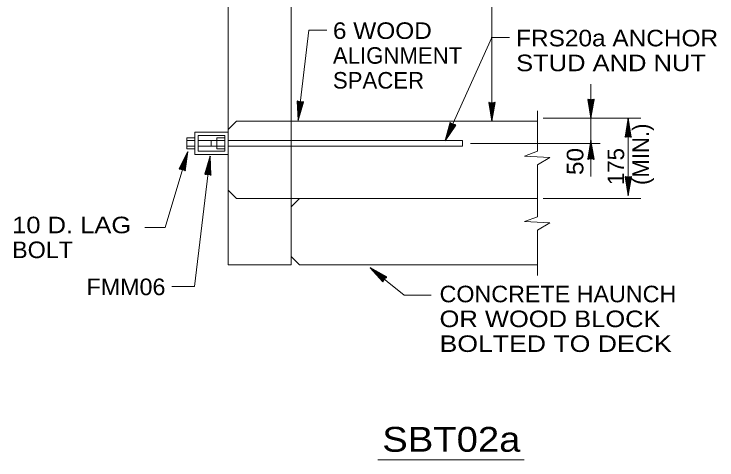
# Model space of a CAD drawing. Extents: x 1370 to 1396.2, y -905.5 to -882.8.
# Drawn here: x 1388.3 to 1396.25, y -897.41 to -892.36 of the extents above; entities that cross this region are included whole.
import ezdxf

# ---------------------------------------------------------------- set-up
doc = ezdxf.new("R2010")
doc.units = 0
doc.header["$LTSCALE"] = 0.075
for name, color, linetype, lineweight in [('2', 7, 'Continuous', 13), ('3', 7, 'Continuous', 13), ('4', 7, 'Continuous', 13), ('5', 7, 'Continuous', 13), ('6', 7, 'Continuous', 13)]:
    doc.layers.add(name, color=color, linetype=linetype, lineweight=lineweight)
doc.layers.add('8', color=7, linetype='Continuous')

msp = doc.modelspace()

# ---------------------------------------------------------------- linework, layer by layer
at = {"layer": '2'}
for p, q in [((1390.71942, -895.20275), (1390.71942, -889.41367)), ((1391.43192, -893.57775), (1391.43192, -889.41367)), ((1390.38192, -893.91525), (1390.38192, -893.74025)), ((1390.38192, -893.74025), (1390.68192, -893.74025)), ((1390.68192, -893.91525), (1390.68192, -893.74025)), ((1390.25442, -893.7965), (1390.34817, -893.7965)), ((1390.38192, -893.7965), (1390.68567, -893.7965)), ((1390.52942, -893.859), (1390.52942, -893.7965)), ((1390.59192, -893.89025), (1390.59192, -893.76525)), ((1390.59192, -893.76525), (1390.68567, -893.76525)), ((1390.25442, -893.859), (1390.34817, -893.859)), ((1390.25442, -893.89025), (1390.34817, -893.89025)), ((1390.38192, -893.859), (1390.68567, -893.859)), ((1390.38192, -893.91525), (1390.68192, -893.91525)), ((1390.59192, -893.89025), (1390.68567, -893.89025)), ((1390.34442, -893.95275), (1390.71942, -893.95275)), ((1391.43192, -895.20275), (1391.43192, -894.45275)), ((1391.43192, -894.5465), (1391.52567, -894.45275)), ((1391.52567, -895.20275), (1391.43192, -895.109)), ((1390.71942, -895.20275), (1391.43192, -895.20275)), ((1391.52567, -895.20275), (1394.21767, -895.20275))]:
    msp.add_line(p, q, dxfattribs=at)
for points in [[(1390.34442, -893.95275), (1390.34442, -893.70275), (1390.71942, -893.70275)], [(1390.25442, -893.89025), (1390.25442, -893.76525), (1390.34817, -893.76525)]]:
    msp.add_lwpolyline(points, dxfattribs=at)
at = {"layer": '3'}
for p, q in [((1390.71942, -893.6715), (1390.81317, -893.57775)), ((1390.81317, -893.57775), (1394.21767, -893.57775)), ((1390.81317, -894.45275), (1390.71942, -894.359)), ((1390.81317, -894.45275), (1394.21767, -894.45275)), ((1392.41367, -897.41208), (1394.06683, -897.41208))]:
    msp.add_line(p, q, dxfattribs=at)
at = {"layer": '4'}
for p, q in [((1393.70267, -893.57775), (1393.70267, -890.43967)), ((1393.70267, -892.62942), (1393.17475, -893.79967)), ((1393.9, -892.62942), (1393.69608, -892.62942)), ((1394.21767, -893.91783), (1394.21767, -893.46025)), ((1394.28092, -893.544), (1395.3865, -893.544)), ((1395.24458, -894.419), (1395.24458, -893.544)), ((1394.21767, -894.65925), (1394.21767, -894.07033)), ((1394.28092, -894.45275), (1395.3865, -894.45275)), ((1394.21767, -895.32225), (1394.21767, -894.81175))]:
    msp.add_line(p, q, dxfattribs=at)
for points in [[(1391.83442, -892.54658), (1391.63242, -892.54658), (1391.51142, -893.56567)], [(1394.82292, -894.20258), (1394.82292, -893.79367), (1394.82292, -893.54342), (1394.82292, -893.15558)], [(1389.77833, -894.78192), (1390.00767, -894.78192), (1390.26258, -893.92342)], [(1390.08417, -895.44967), (1390.339, -895.44967), (1390.51742, -893.97108)], [(1394.21767, -893.91783), (1394.071, -893.97125), (1394.356, -893.9865), (1394.21767, -894.07033)], [(1394.21767, -894.65925), (1394.071, -894.71267), (1394.356, -894.72783), (1394.21767, -894.81175)], [(1393.01508, -895.54508), (1392.70925, -895.54508), (1392.32692, -895.235)]]:
    msp.add_lwpolyline(points, dxfattribs=at)
at = {"layer": '4', "lineweight": 25}
for points in [[(1391.57225, -893.35842), (1391.56767, -893.35933), (1391.563, -893.36033), (1391.55833, -893.36125), (1391.55367, -893.36225), (1391.54925, -893.36167), (1391.54775, -893.3615), (1391.54475, -893.36117), (1391.54158, -893.36233), (1391.53858, -893.36192), (1391.53567, -893.36158), (1391.53117, -893.36108), (1391.52542, -893.35883), (1391.52242, -893.3585), (1391.51642, -893.35783), (1391.51083, -893.35408), (1391.50658, -893.35208), (1391.50358, -893.35175), (1391.50225, -893.35008), (1391.51142, -893.56567), (1391.57225, -893.35842), (1391.56192, -893.36925), (1391.50958, -893.36458), (1391.516, -893.52692), (1391.56192, -893.36925), (1391.55192, -893.37717), (1391.51883, -893.37625), (1391.52042, -893.48967), (1391.55192, -893.37717), (1391.54342, -893.38517), (1391.5235, -893.38733), (1391.52483, -893.4525), (1391.54342, -893.38517), (1391.53508, -893.39175), (1391.52725, -893.39383), (1391.52875, -893.41967), (1391.53508, -893.39175)], [(1394.85892, -893.33042), (1394.85442, -893.33192), (1394.84992, -893.33342), (1394.84542, -893.33492), (1394.84092, -893.33642), (1394.83642, -893.33642), (1394.83492, -893.33642), (1394.83192, -893.33642), (1394.82892, -893.33792), (1394.82592, -893.33792), (1394.82292, -893.33792), (1394.81842, -893.33792), (1394.81242, -893.33642), (1394.80942, -893.33642), (1394.80342, -893.33642), (1394.79742, -893.33342), (1394.79292, -893.33192), (1394.78992, -893.33192), (1394.78842, -893.33042), (1394.82292, -893.54342), (1394.85892, -893.33042), (1394.84992, -893.34242), (1394.79742, -893.34392), (1394.82292, -893.50442), (1394.84992, -893.34242), (1394.84092, -893.35142), (1394.80792, -893.35442), (1394.82292, -893.46692), (1394.84092, -893.35142), (1394.83342, -893.36042), (1394.81392, -893.36492), (1394.82292, -893.42942), (1394.83342, -893.36042), (1394.82592, -893.36792), (1394.81842, -893.37092), (1394.82292, -893.39642), (1394.82592, -893.36792)], [(1393.73867, -893.36475), (1393.73417, -893.36625), (1393.72967, -893.36775), (1393.72517, -893.36925), (1393.72067, -893.37075), (1393.71617, -893.37075), (1393.71467, -893.37075), (1393.71167, -893.37075), (1393.70867, -893.37225), (1393.70567, -893.37225), (1393.70267, -893.37225), (1393.69817, -893.37225), (1393.69217, -893.37075), (1393.68917, -893.37075), (1393.68317, -893.37075), (1393.67717, -893.36775), (1393.67267, -893.36625), (1393.66967, -893.36625), (1393.66817, -893.36475), (1393.70267, -893.57775), (1393.73867, -893.36475), (1393.72967, -893.37675), (1393.67717, -893.37825), (1393.70267, -893.53875), (1393.72967, -893.37675), (1393.72067, -893.38575), (1393.68767, -893.38875), (1393.70267, -893.50125), (1393.72067, -893.38575), (1393.71317, -893.39475), (1393.69367, -893.39925), (1393.70267, -893.46375), (1393.71317, -893.39475), (1393.70567, -893.40225), (1393.69817, -893.40525), (1393.70267, -893.43075), (1393.70567, -893.40225)], [(1393.29517, -893.62033), (1393.29042, -893.61983), (1393.28575, -893.61933), (1393.281, -893.61883), (1393.27625, -893.61842), (1393.27217, -893.6165), (1393.27083, -893.61592), (1393.26808, -893.61467), (1393.26475, -893.61483), (1393.262, -893.61358), (1393.25925, -893.61233), (1393.25517, -893.6105), (1393.25033, -893.60667), (1393.24758, -893.60542), (1393.24208, -893.603), (1393.23783, -893.59775), (1393.23433, -893.5945), (1393.23167, -893.59333), (1393.23092, -893.59133), (1393.17475, -893.79967), (1393.29517, -893.62033), (1393.282, -893.62758), (1393.23358, -893.60733), (1393.19075, -893.76408), (1393.282, -893.62758), (1393.27008, -893.63208), (1393.23883, -893.62125), (1393.20617, -893.72992), (1393.27008, -893.63208), (1393.25958, -893.63717), (1393.23992, -893.63325), (1393.22167, -893.69575), (1393.25958, -893.63717), (1393.24967, -893.64092), (1393.24158, -893.64058), (1393.23517, -893.66567), (1393.24967, -893.64092)], [(1395.20858, -893.757), (1395.21308, -893.7555), (1395.21758, -893.754), (1395.22208, -893.7525), (1395.22658, -893.751), (1395.23108, -893.751), (1395.23258, -893.751), (1395.23558, -893.751), (1395.23858, -893.7495), (1395.24158, -893.7495), (1395.24458, -893.7495), (1395.24908, -893.7495), (1395.25508, -893.751), (1395.25808, -893.751), (1395.26408, -893.751), (1395.27008, -893.754), (1395.27458, -893.7555), (1395.27758, -893.7555), (1395.27908, -893.757), (1395.24458, -893.544), (1395.20858, -893.757), (1395.21758, -893.745), (1395.27008, -893.7435), (1395.24458, -893.583), (1395.21758, -893.745), (1395.22658, -893.736), (1395.25958, -893.733), (1395.24458, -893.6205), (1395.22658, -893.736), (1395.23408, -893.727), (1395.25358, -893.7225), (1395.24458, -893.658), (1395.23408, -893.727), (1395.24158, -893.7195), (1395.24908, -893.7165), (1395.24458, -893.691), (1395.24158, -893.7195)], [(1394.78692, -894.00667), (1394.79142, -894.00517), (1394.79592, -894.00367), (1394.80042, -894.00217), (1394.80492, -894.00067), (1394.80942, -894.00067), (1394.81092, -894.00067), (1394.81392, -894.00067), (1394.81692, -893.99917), (1394.81992, -893.99917), (1394.82292, -893.99917), (1394.82742, -893.99917), (1394.83342, -894.00067), (1394.83642, -894.00067), (1394.84242, -894.00067), (1394.84842, -894.00367), (1394.85292, -894.00517), (1394.85592, -894.00517), (1394.85742, -894.00667), (1394.82292, -893.79367), (1394.78692, -894.00667), (1394.79592, -893.99467), (1394.84842, -893.99317), (1394.82292, -893.83267), (1394.79592, -893.99467), (1394.80492, -893.98567), (1394.83792, -893.98267), (1394.82292, -893.87017), (1394.80492, -893.98567), (1394.81242, -893.97667), (1394.83192, -893.97217), (1394.82292, -893.90767), (1394.81242, -893.97667), (1394.81992, -893.96917), (1394.82742, -893.96617), (1394.82292, -893.94067), (1394.81992, -893.96917)], [(1390.16742, -894.11733), (1390.17217, -894.11717), (1390.17692, -894.11708), (1390.18167, -894.11692), (1390.18642, -894.11675), (1390.19075, -894.118), (1390.19217, -894.11842), (1390.195, -894.11925), (1390.19833, -894.11867), (1390.20125, -894.11958), (1390.20408, -894.12042), (1390.20842, -894.12167), (1390.21375, -894.12483), (1390.21658, -894.12567), (1390.22233, -894.12742), (1390.22725, -894.132), (1390.23117, -894.13467), (1390.234, -894.13558), (1390.235, -894.13742), (1390.26258, -893.92342), (1390.16742, -894.11733), (1390.1795, -894.10842), (1390.23025, -894.12192), (1390.2515, -893.96083), (1390.1795, -894.10842), (1390.19067, -894.10233), (1390.22317, -894.10883), (1390.24083, -893.99675), (1390.19067, -894.10233), (1390.20042, -894.09583), (1390.22042, -894.09708), (1390.23017, -894.03267), (1390.20042, -894.09583), (1390.20975, -894.09083), (1390.21783, -894.09008), (1390.22075, -894.06433), (1390.20975, -894.09083)], [(1390.45617, -894.17825), (1390.46083, -894.17725), (1390.46542, -894.17633), (1390.47008, -894.17542), (1390.47475, -894.17442), (1390.47925, -894.175), (1390.48067, -894.17517), (1390.48367, -894.1755), (1390.48683, -894.17442), (1390.48983, -894.17475), (1390.49283, -894.17508), (1390.49725, -894.17567), (1390.50308, -894.17783), (1390.506, -894.17825), (1390.512, -894.17892), (1390.51758, -894.18267), (1390.52183, -894.18467), (1390.52483, -894.185), (1390.52617, -894.18667), (1390.51742, -893.97108), (1390.45617, -894.17825), (1390.4665, -894.16742), (1390.51883, -894.17217), (1390.51275, -894.00983), (1390.4665, -894.16742), (1390.47658, -894.15958), (1390.50967, -894.1605), (1390.50825, -894.047), (1390.47658, -894.15958), (1390.48508, -894.1515), (1390.505, -894.14942), (1390.50375, -894.08425), (1390.48508, -894.1515), (1390.49342, -894.145), (1390.50125, -894.14292), (1390.49983, -894.117), (1390.49342, -894.145)], [(1395.28058, -894.206), (1395.27608, -894.2075), (1395.27158, -894.209), (1395.26708, -894.2105), (1395.26258, -894.212), (1395.25808, -894.212), (1395.25658, -894.212), (1395.25358, -894.212), (1395.25058, -894.2135), (1395.24758, -894.2135), (1395.24458, -894.2135), (1395.24008, -894.2135), (1395.23408, -894.212), (1395.23108, -894.212), (1395.22508, -894.212), (1395.21908, -894.209), (1395.21458, -894.2075), (1395.21158, -894.2075), (1395.21008, -894.206), (1395.24458, -894.419), (1395.28058, -894.206), (1395.27158, -894.218), (1395.21908, -894.2195), (1395.24458, -894.38), (1395.27158, -894.218), (1395.26258, -894.227), (1395.22958, -894.23), (1395.24458, -894.3425), (1395.26258, -894.227), (1395.25508, -894.236), (1395.23558, -894.2405), (1395.24458, -894.305), (1395.25508, -894.236), (1395.24758, -894.2435), (1395.24008, -894.2465), (1395.24458, -894.272), (1395.24758, -894.2435)], [(1392.46967, -895.39717), (1392.47133, -895.39267), (1392.473, -895.38825), (1392.47467, -895.38383), (1392.47633, -895.37933), (1392.47917, -895.37592), (1392.48017, -895.37475), (1392.482, -895.37242), (1392.48275, -895.36908), (1392.48467, -895.36675), (1392.4865, -895.36442), (1392.48933, -895.36092), (1392.49433, -895.35725), (1392.49617, -895.35492), (1392.5, -895.35025), (1392.50608, -895.3475), (1392.51008, -895.34492), (1392.512, -895.34258), (1392.51408, -895.34233), (1392.32692, -895.235), (1392.46967, -895.39717), (1392.466, -895.38258), (1392.49792, -895.34083), (1392.35717, -895.25958), (1392.466, -895.38258), (1392.46467, -895.36992), (1392.48317, -895.34242), (1392.38633, -895.28317), (1392.46467, -895.36992), (1392.46242, -895.35842), (1392.47125, -895.34042), (1392.41542, -895.30683), (1392.46242, -895.35842), (1392.46133, -895.34792), (1392.46375, -895.34017), (1392.44108, -895.32758), (1392.46133, -895.34792)]]:
    msp.add_lwpolyline(points, dxfattribs=at)
at = {"layer": '5'}
for p, q in [((1391.43192, -894.45275), (1391.43192, -893.57775)), ((1390.71942, -893.7965), (1393.36867, -893.7965))]:
    msp.add_line(p, q, dxfattribs=at)
msp.add_lwpolyline([(1390.71942, -893.859), (1393.36867, -893.859), (1393.36867, -893.7965)], dxfattribs=at)
at = {"layer": '6'}
msp.add_line((1393.4595, -893.82775), (1394.92625, -893.82775), dxfattribs=at)

# ---------------------------------------------------------------- texts
at = {"layer": '3', "width": 1.15}
msp.add_text('SBT02a', height=0.2812, dxfattribs=at).set_placement((1392.46308, -897.31908))
at = {"layer": '8'}
for s, width, p in [('6 WOOD', 1.1, (1391.90475, -892.64525)), ('FRS20a ANCHOR', 1.1, (1393.9765, -892.7295)), ('STUD AND NUT', 1.15, (1393.9765, -893.01067)), ('10 D. LAG', 1.15, (1388.27767, -894.84558)), ('BOLT', 1.05, (1388.27767, -895.12675)), ('FMM06', 1.05, (1389.11867, -895.54617)), ('CONCRETE HAUNCH', 1.05, (1393.11067, -895.62692)), ('OR WOOD BLOCK', 1.15, (1393.11067, -895.90808)), ('BOLTED TO DECK', 1.2, (1393.11067, -896.18925))]:
    msp.add_text(s, height=0.1875, dxfattribs=dict(at, width=width)).set_placement(p)
for s, p in [('ALIGNMENT', (1391.90475, -892.92642)), ('SPACER', (1391.90475, -893.20758))]:
    msp.add_text(s, height=0.1875, dxfattribs=at).set_placement(p)
for s, p in [('(MIN.)', (1395.47892, -894.29925)), ('175', (1395.19775, -894.29925))]:
    msp.add_text(s, height=0.1875, rotation=90, dxfattribs=at).set_placement(p)
at = {"layer": '8', "width": 1.1}
msp.add_text('50', height=0.1875, rotation=90, dxfattribs=at).set_placement((1394.73683, -894.1865))

doc.saveas('drawing.dxf')
